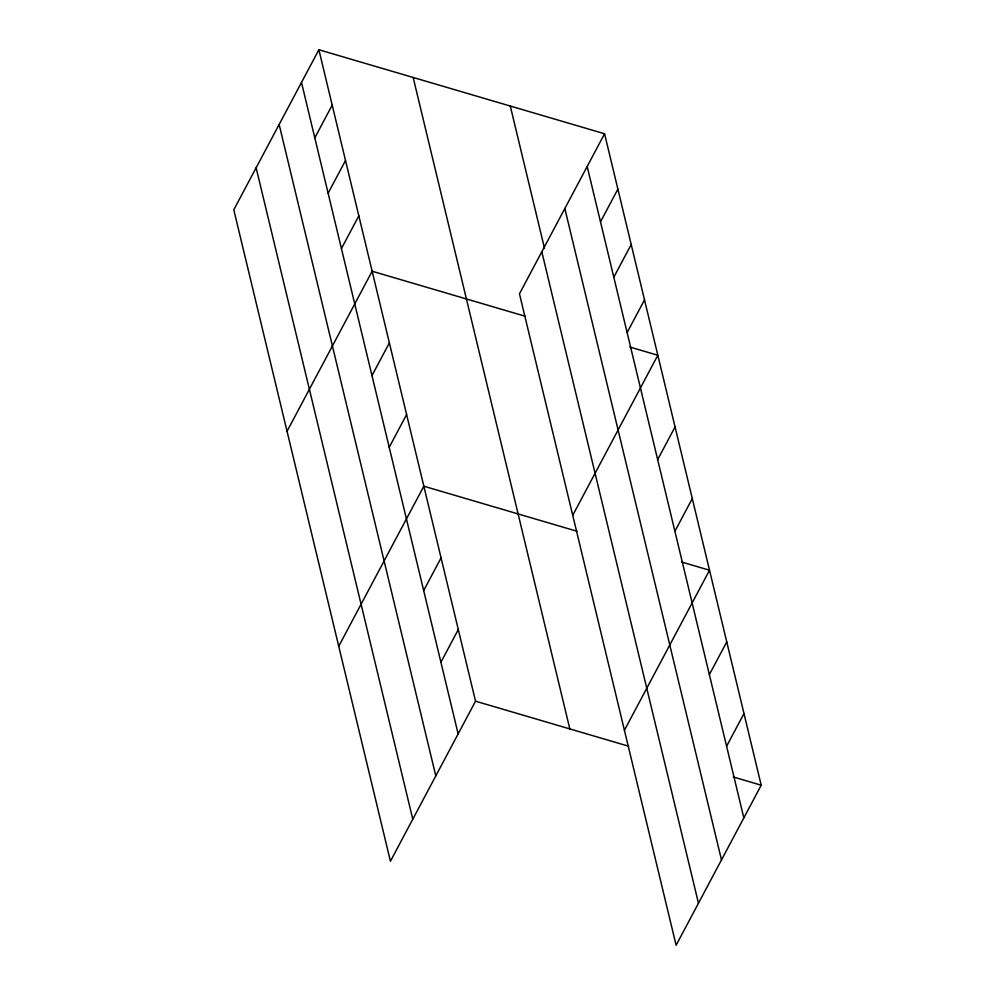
<?xml version="1.0" encoding="UTF-8"?>
<svg xmlns="http://www.w3.org/2000/svg" width="995" height="995" viewBox="0 0 995 995"><rect width="100%" height="100%" fill="white"/><g stroke="black" fill="none" stroke-linecap="round" stroke-linejoin="round"><path stroke-width="1.49" d="M318.885 49.75L233.788 209.796L390.426 861.235L475.535 701.189L318.885 49.75L604.574 133.765L761.212 785.204L676.115 945.25L519.465 293.811L604.574 133.765M314.806 137.832L332.193 105.122M328.126 193.204L345.514 160.493M341.434 248.576L358.822 215.865M287.045 431.283L372.142 271.237L525.285 316.273M371.981 375.6L389.368 342.889M389.219 447.265L406.607 414.554M338.735 646.252L423.833 486.207L576.988 531.255M600.495 221.848L617.883 189.137M423.671 590.582L441.071 557.872M613.803 277.219L631.203 244.509M440.909 662.235L458.297 629.524M627.124 332.591L644.511 299.881M572.734 515.298L657.832 355.252L629.835 347.019M657.67 459.628L675.058 426.917M674.896 531.28L692.296 498.57M624.425 730.28L709.522 570.235L681.538 562.001M709.36 674.598L726.76 641.887M726.599 746.25L743.986 713.539M475.535 701.189L628.678 746.225M733.228 776.971L761.212 785.204M587.174 166.476L743.825 817.915M564.837 208.502L721.487 859.929M510.286 106.042L544.476 248.215M541.815 251.797L698.465 903.224M413.161 77.473L569.812 728.912M301.485 82.461L458.135 733.887M279.147 124.474L435.798 775.913M256.125 167.782L412.776 819.208"/></g></svg>
